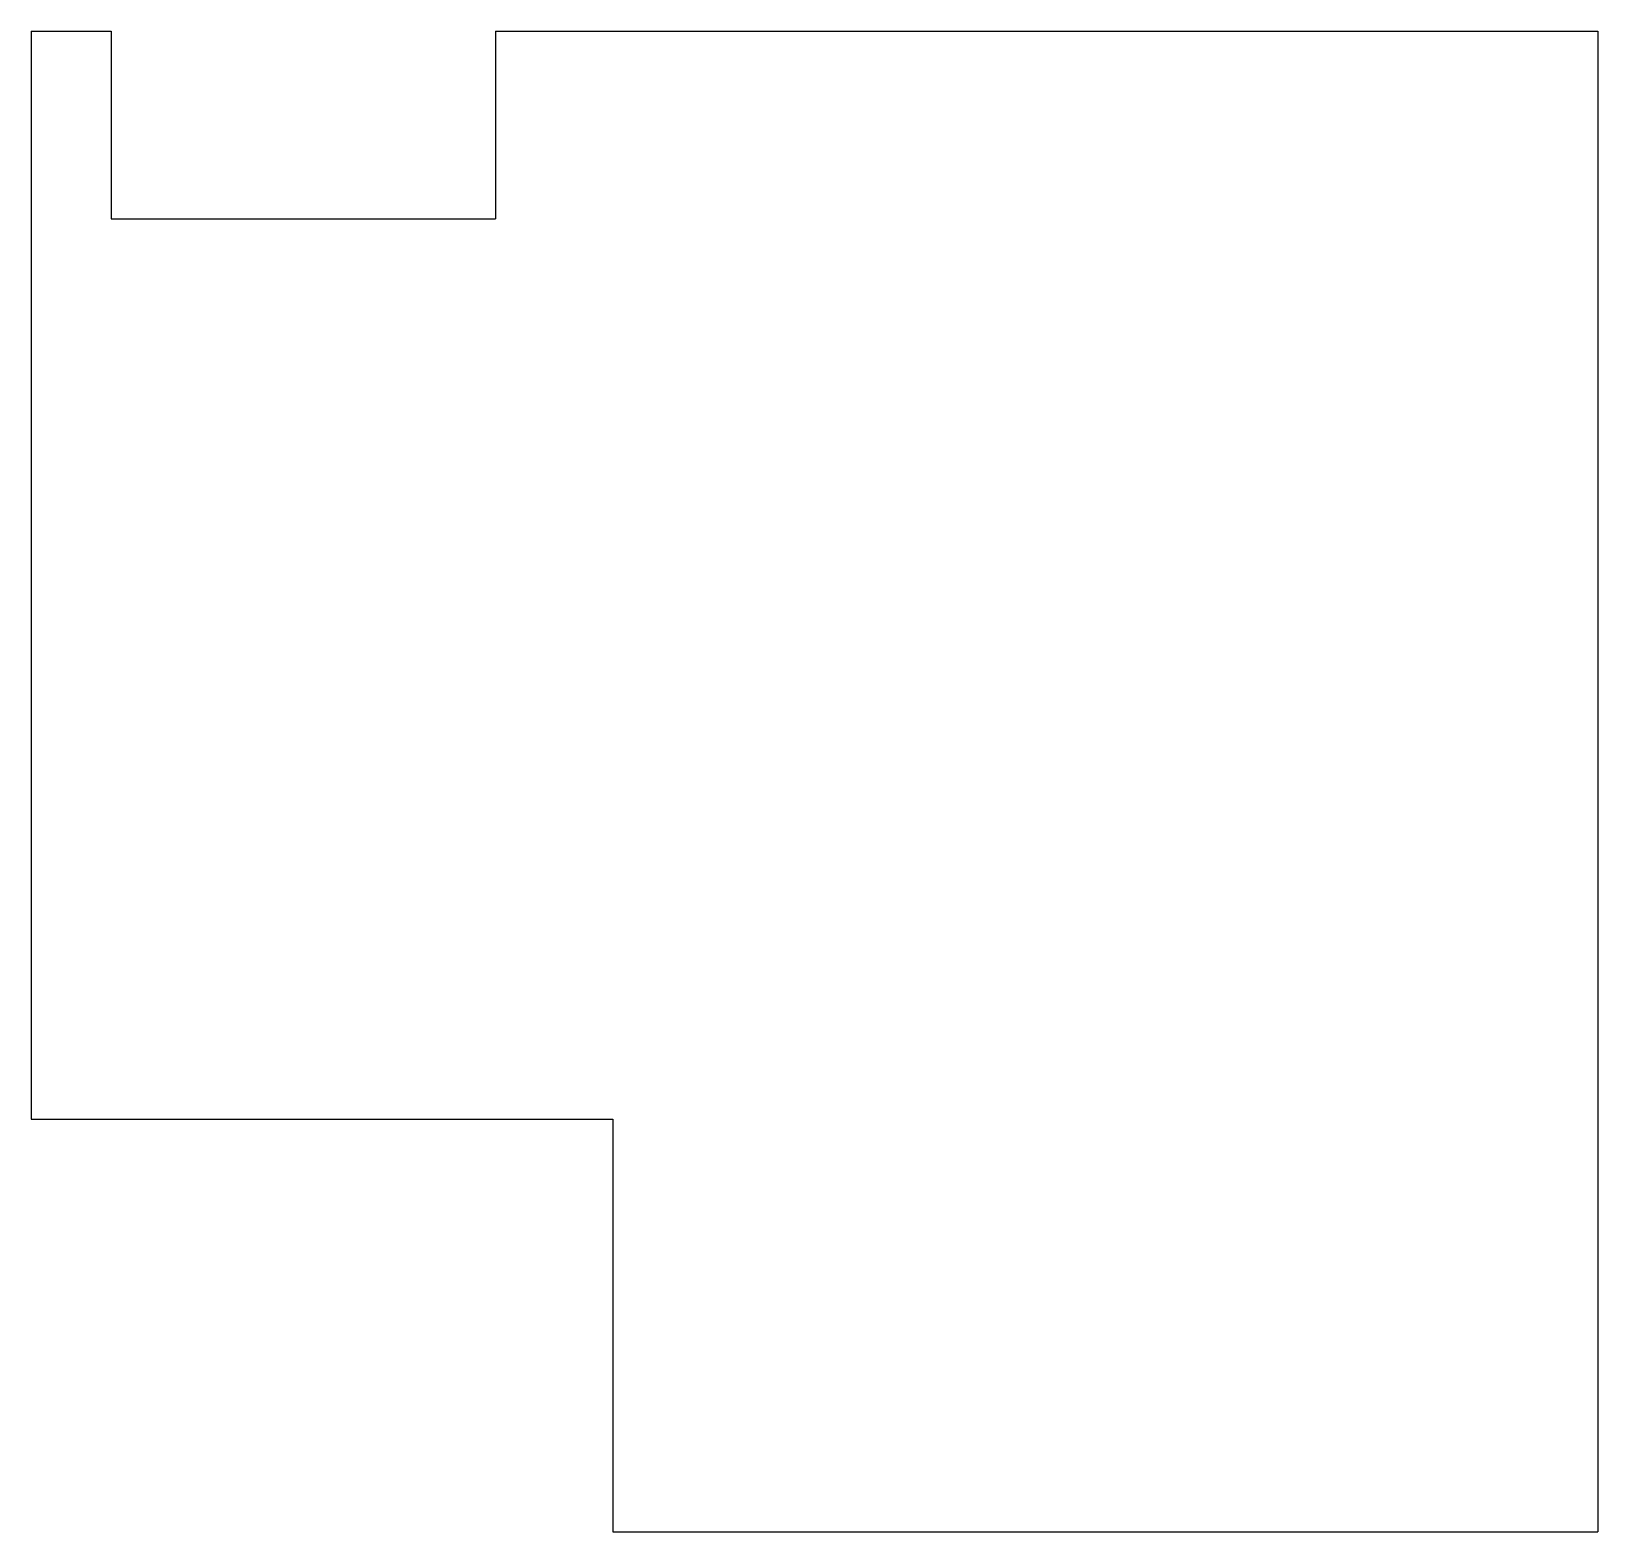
# Model space of a CAD drawing. Header units: millimetres. Extents: x 0 to 167, y 0 to 160.
import ezdxf

# ---------------------------------------------------------------- set-up
doc = ezdxf.new("R2010")
doc.units = ezdxf.units.MM
for name, color, linetype in [('SECTION_Z0p010', 7, 'CONTINUOUS'), ('SECTION_Z1p000', 7, 'CONTINUOUS'), ('SECTION_Z1p990', 7, 'CONTINUOUS')]:
    doc.layers.add(name, color=color, linetype=linetype)

msp = doc.modelspace()

# ---------------------------------------------------------------- linework, layer by layer
at = {"layer": 'SECTION_Z0p010'}
for p, q in [((0, 160, 0.01), (8.5, 160, 0.01)), ((0, 160, 0.01), (0, 44, 0.01)), ((8.5, 160, 0.01), (8.5, 140, 0.01)), ((49.5, 160, 0.01), (167, 160, 0.01)), ((49.5, 160, 0.01), (49.5, 140, 0.01)), ((167, 160, 0.01), (167, 0, 0.01)), ((8.5, 140, 0.01), (49.5, 140, 0.01)), ((0, 44, 0.01), (62, 44, 0.01)), ((62, 44, 0.01), (62, 36, 0.01)), ((62, 36, 0.01), (62, 34, 0.01)), ((62, 34, 0.01), (62, 0, 0.01)), ((62, 0, 0.01), (167, 0, 0.01))]:
    msp.add_line(p, q, dxfattribs=at)
at = {"layer": 'SECTION_Z1p000'}
for p, q in [((0, 160, 1), (8.5, 160, 1)), ((0, 160, 1), (0, 44, 1)), ((8.5, 160, 1), (8.5, 140, 1)), ((49.5, 160, 1), (167, 160, 1)), ((49.5, 160, 1), (49.5, 140, 1)), ((167, 160, 1), (167, 0, 1)), ((8.5, 140, 1), (49.5, 140, 1)), ((0, 44, 1), (62, 44, 1)), ((62, 44, 1), (62, 36, 1)), ((62, 36, 1), (62, 34, 1)), ((62, 34, 1), (62, 0, 1)), ((62, 0, 1), (167, 0, 1))]:
    msp.add_line(p, q, dxfattribs=at)
at = {"layer": 'SECTION_Z1p990'}
for p, q in [((0, 160, 1.99), (8.5, 160, 1.99)), ((0, 160, 1.99), (0, 44, 1.99)), ((8.5, 160, 1.99), (8.5, 140, 1.99)), ((49.5, 160, 1.99), (167, 160, 1.99)), ((49.5, 160, 1.99), (49.5, 140, 1.99)), ((167, 160, 1.99), (167, 0, 1.99)), ((8.5, 140, 1.99), (49.5, 140, 1.99)), ((0, 44, 1.99), (62, 44, 1.99)), ((62, 44, 1.99), (62, 36, 1.99)), ((62, 36, 1.99), (62, 34, 1.99)), ((62, 34, 1.99), (62, 0, 1.99)), ((62, 0, 1.99), (167, 0, 1.99))]:
    msp.add_line(p, q, dxfattribs=at)

doc.saveas('drawing.dxf')
